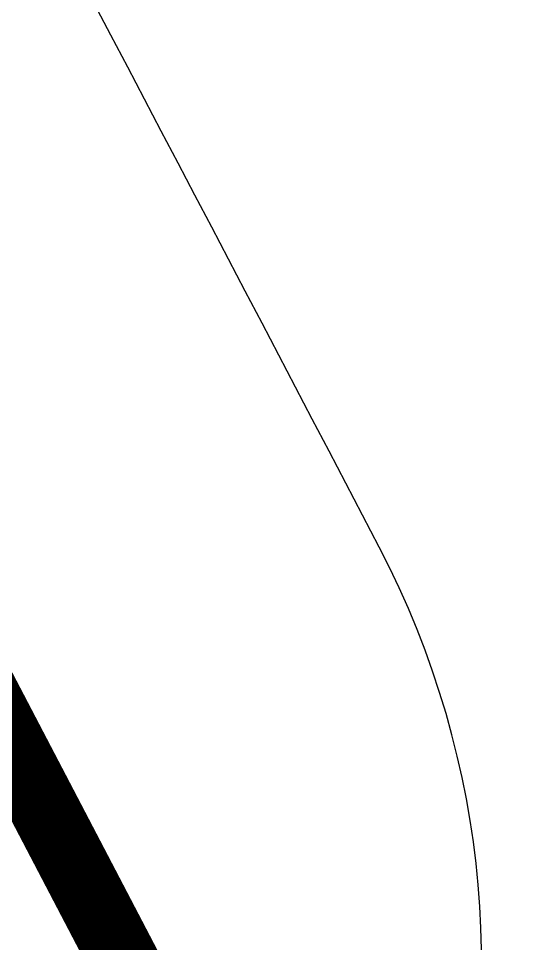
# Model space of a CAD drawing. Header units: millimetres. Extents: x 567980 to 569372, y 2065777 to 2066674.
# Drawn here: x 569154.47 to 569161.87, y 2066323.51 to 2066336.82 of the extents above; entities that cross this region are included whole.
import ezdxf

# ---------------------------------------------------------------- set-up
doc = ezdxf.new("R2010")
doc.units = ezdxf.units.MM
doc.linetypes.add('ACAD_ISO10W100', pattern=[18.5, 12, -3, 0.5, -3])
doc.linetypes.add('HIDDEN', pattern=[0.75, 0.5, -0.25])
doc.layers.add('boDnv', color=54, linetype='Continuous', lineweight=25)
for name, color, linetype in [('LogDg', 7, 'Continuous'), ('RANHGIOI', 2, 'HIDDEN'), ('TimDg', 222, 'Continuous')]:
    doc.layers.add(name, color=color, linetype=linetype)

# ---------------------------------------------------------------- blocks, each defined once
blk = doc.blocks.new('NEN')
at = {"layer": 'LogDg'}
for points in [[(407.7370768684195, 82.21468883147463), (451.0561694777571, 3.639433299656957, -0.0055762461036101), (472.2193723085802, -35.78139715944417, 0.4220170457770137), (490.0658942151349, -41.11815114459023), (502.9949658159167, -33.91820207051933), (514.6716208813014, -54.88617113046348), (500.2954070724081, -62.89200561633334, 0.4041933322591431), (495.0522026685067, -80.18092904845253), (502.5021754556801, -94.71098336251453), (491.8239669348113, -100.1860050775576), (485.0945875765756, -87.06136014754884, 0.4245561171500276), (467.1920202277834, -81.64036487252451), (316.1644024878042, -165.9130056535359), (307.2109560912941, -171.1151354645845, 0.3960005967415532), (304.0749832683941, -181.6108752004802), (326.1471909089014, -225.7422597403638)], [(462.1815661221044, -42.48358451551758, 0.0041726284779351), (446.5413396563381, -13.10736899357289, 0.417549530264486), (435.6132757971063, -9.93979105958715), (272.325187106966, -101.0537121025845, 0.4010373898271505), (269.0683510029921, -111.618277476402), (286.0838665945921, -145.6392632354982, 0.4275136513598196), (297.1370203814004, -149.0467209995259), (456.9905111831613, -59.84928802633658, 0.4060167121569392), (462.181566121988, -42.48358451551758)]]:
    blk.add_lwpolyline(points, format="xyb", dxfattribs=at)
at = {"layer": 'RANHGIOI', "color": 1, "ltscale": 9, "const_width": 1}
blk.add_lwpolyline([(-499.2712628248846, -471.6360870120116), (-50.47988043015357, -321.0239030651283, 0.05068378633206799), (130.4249903328018, -239.1350950314663), (301.3185663222102, -139.8425403106958), (460.0002608364448, -51.29896371345967, 0.006594107435328542), (435.2929911182728, -5.050918132066727), (303.0784757988295, 234.7691866031382), (284.6716201863019, 225.0765331583098), (-55.99284061836079, 76.58595611830242), (-56.83866986131761, 76.22319068433717, -0.005137433380439285), (-90.74293923540972, 62.09280168754049)], format="xyb", dxfattribs=at)
at = {"layer": 'TimDg', "linetype": 'ACAD_ISO10W100', "ltscale": 0.75}
blk.add_lwpolyline([(283.9055627286434, 294.4015332737472), (445.8017766892444, 0.7426494921091944, -0.0075170620276079), (474.0389339127578, -52.34833341650665), (508.7857144809095, -120.1167163779028, 0.0002777777783917)], format="xyb", dxfattribs=at)

msp = doc.modelspace()

# ---------------------------------------------------------------- linework, layer by layer
at = {"layer": 'RANHGIOI', "color": 1, "ltscale": 9, "const_width": 1}
msp.add_lwpolyline([(568198.2094833301, 2065900.061182543), (568647.0008657249, 2066050.67336649, 0.05068378633206799), (568827.9057364878, 2066132.562174523), (568998.7993124772, 2066231.854729244), (569157.4810069915, 2066320.398305841, 0.006594107435328542), (569132.7737372733, 2066366.646351423), (569000.5592219539, 2066606.466456158), (568982.1523663413, 2066596.773802713), (568641.4879055367, 2066448.283225673), (568640.6420762937, 2066447.920460239, -0.005137433380439285), (568606.7378069196, 2066433.790071242)], format="xyb", dxfattribs=at)

# ---------------------------------------------------------------- next in the draw order: block references
at = {"layer": 'boDnv'}
msp.add_blockref('NEN', (568697.4807461541, 2066371.697269554), dxfattribs=at)

doc.saveas('drawing.dxf')
